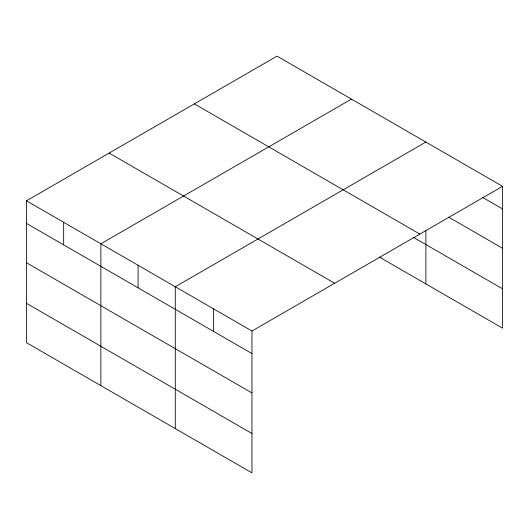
<?xml version="1.0" encoding="UTF-8"?>
<svg xmlns="http://www.w3.org/2000/svg" width="529" height="529" viewBox="0 0 529 529"><rect width="100%" height="100%" fill="white"/><g stroke="black" fill="none" stroke-linecap="round" stroke-linejoin="round"><path stroke-width="0.79" d="M26.45 200.815L251.963 331.015L251.963 472.86L26.45 342.66L26.45 200.815L277.037 56.14L502.55 186.34L502.55 328.185L379.366 257.061M351.461 99.108L100.867 243.783L100.867 385.628M425.878 142.07L175.284 286.744L175.284 428.596M251.963 331.015L502.55 186.34M482.673 197.429L502.55 208.909M448.592 217.115L502.55 248.266M194.348 103.882L419.854 234.083M413.711 237.534L502.55 288.821M109.146 153.073L334.652 283.273M26.45 223.383L251.963 353.584M26.45 262.748L251.963 392.941M26.45 303.302L251.963 433.496M425.878 230.77L425.878 283.914M213.623 308.883L213.623 331.452M138.076 265.267L138.076 287.836M63.659 222.299L63.659 244.867"/></g></svg>
